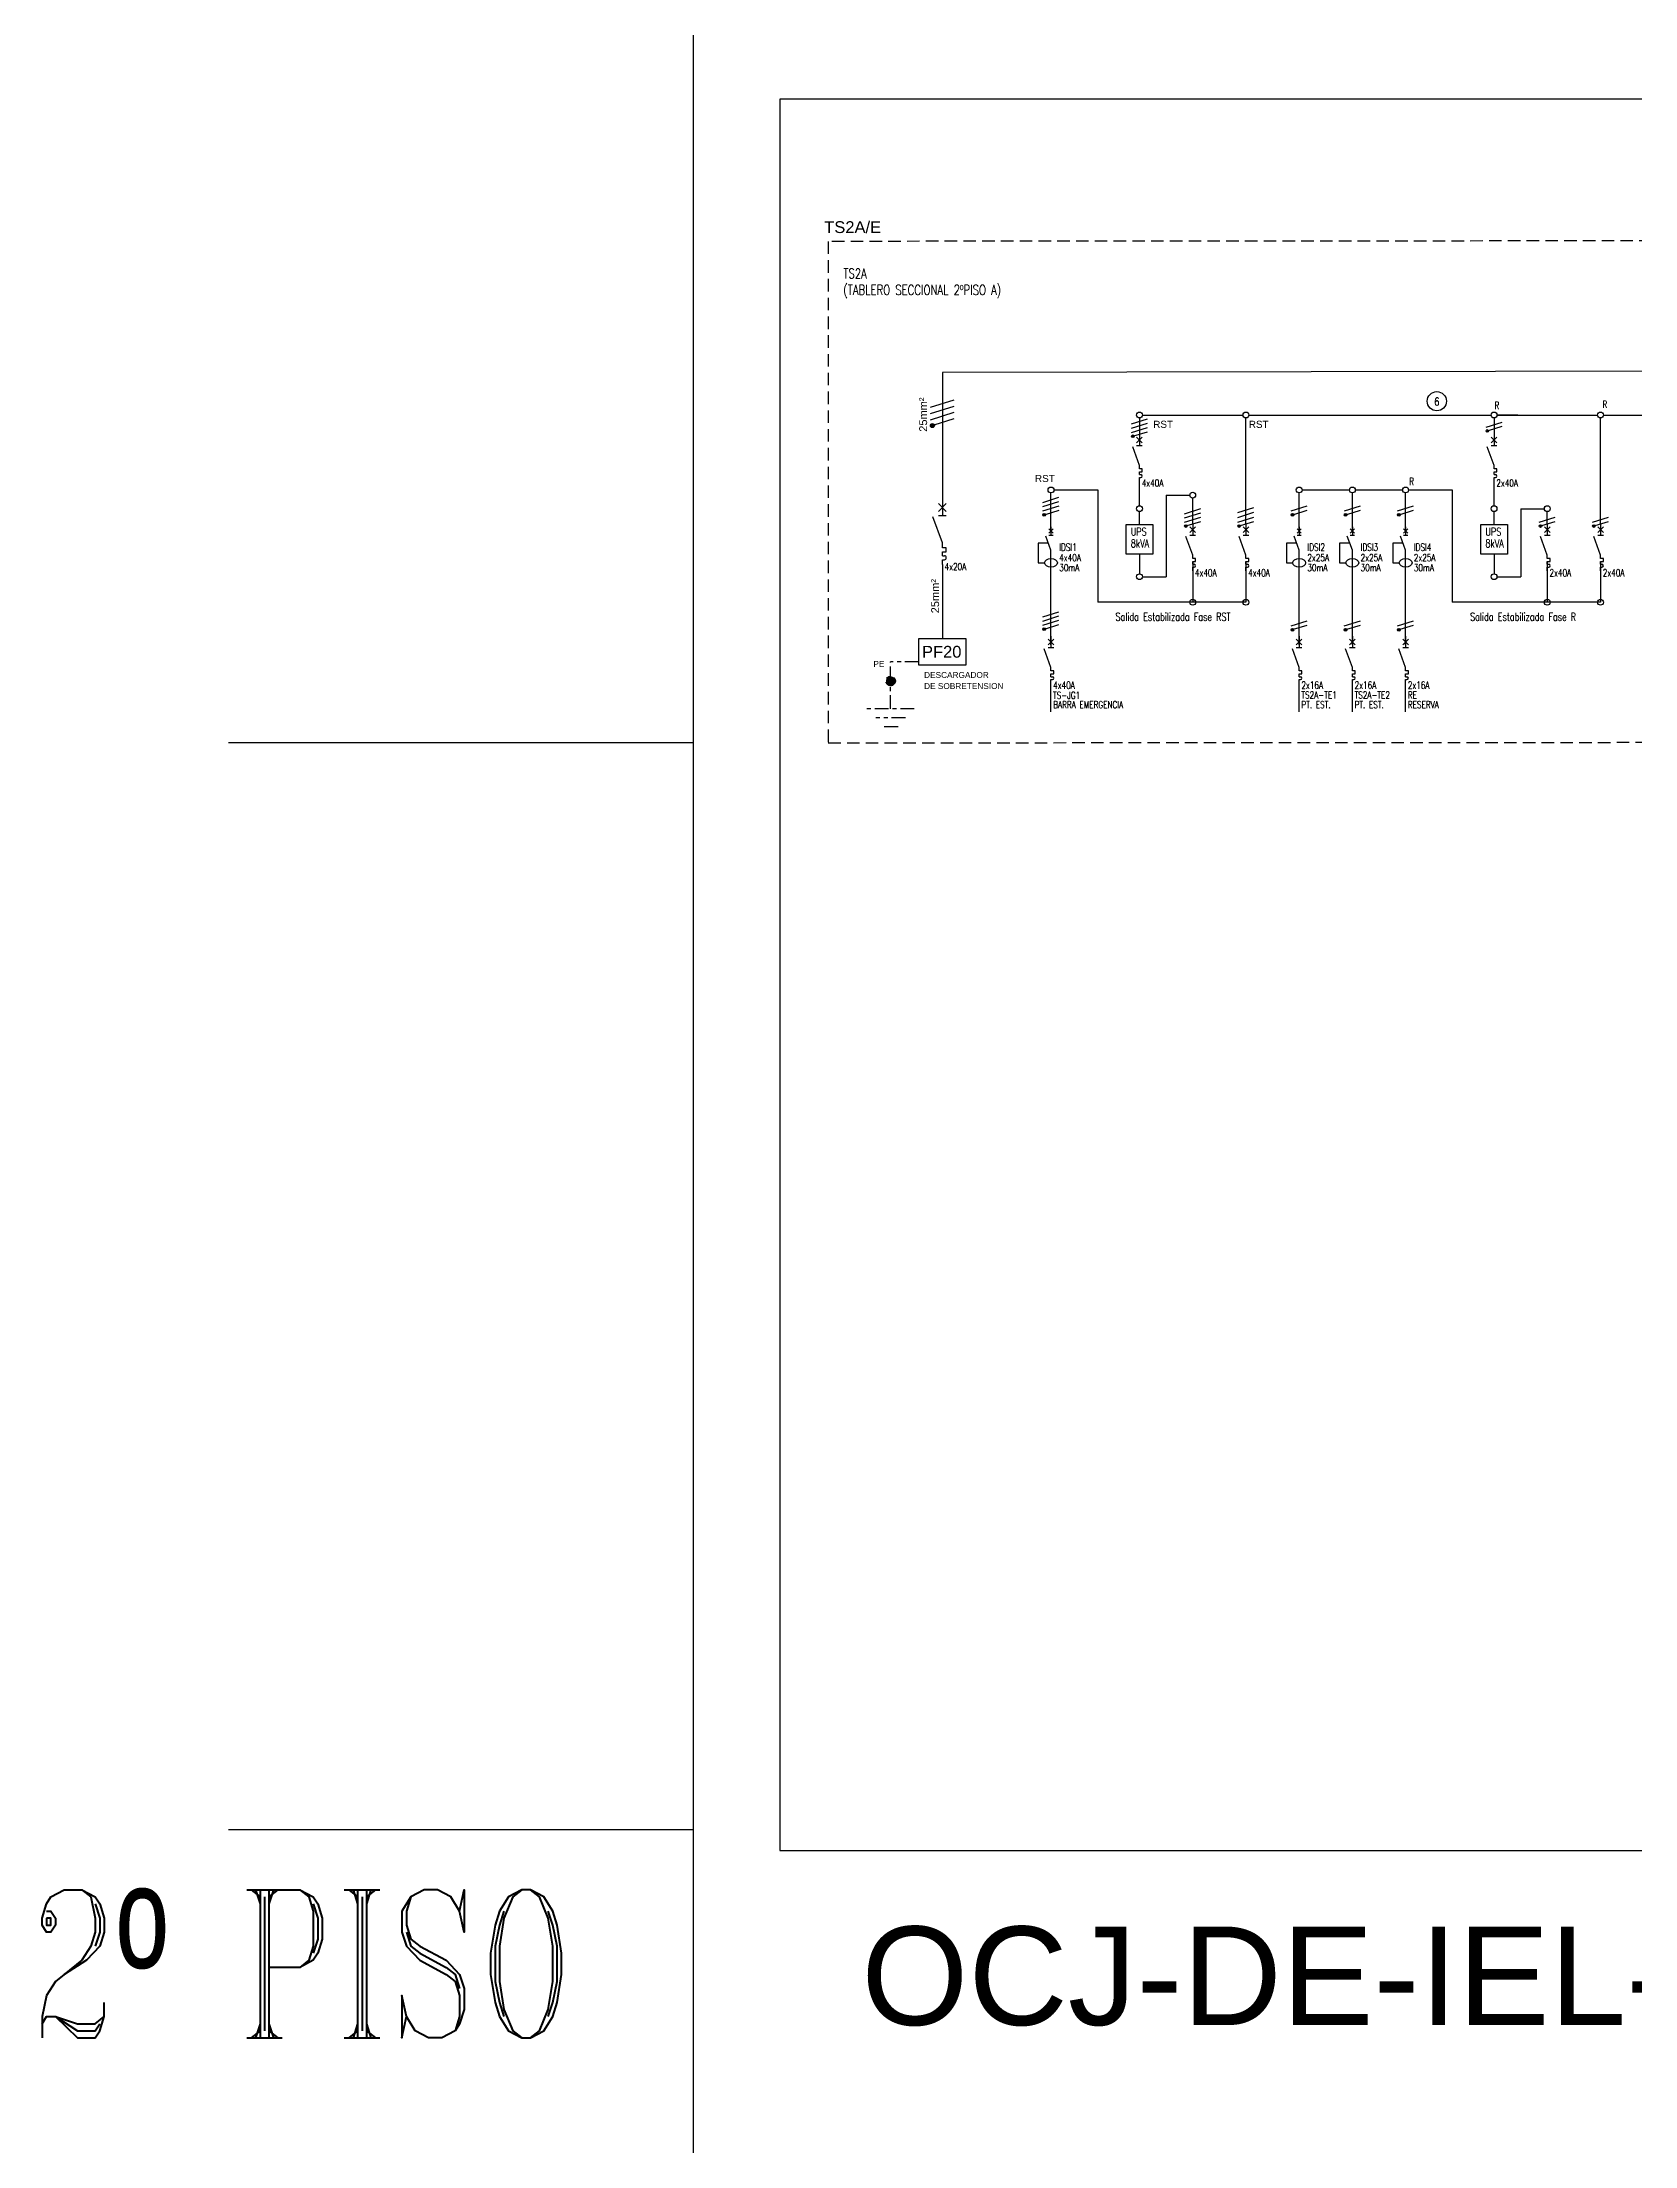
# Model space of a CAD drawing. Extents: x 3521 to 3783, y 1252 to 1654.
# Drawn here: x 3558.6 to 3599, y 1492.3 to 1545.7 of the extents above; entities that cross this region are included whole.
import ezdxf
from ezdxf.enums import TextEntityAlignment as Align

# ---------------------------------------------------------------- set-up
doc = ezdxf.new("R2010")
doc.units = 0
doc.linetypes.add('OCJ-ESQUEMAS UNIFILARES-CORREGIDOS IDO-REV.br$0$DASHED', pattern=[19.05, 12.7, -6.35])
doc.linetypes.add('OCJ-ESQUEMAS UNIFILARES-CORREGIDOS IDO-REV.br$0$EJE_5', pattern=[7.1, 5, -1, 0.1, -1])
for name, color, linetype in [('OCJ-ESQUEMAS UNIFILARES-CORREGIDOS IDO-REV.br$0$00-IE', 1, 'Continuous'), ('OCJ-ESQUEMAS UNIFILARES-CORREGIDOS IDO-REV.br$0$00-IE-CABLES', 10, 'Continuous'), ('OCJ-ESQUEMAS UNIFILARES-CORREGIDOS IDO-REV.br$0$01-ELE-APARATOS', 170, 'Continuous'), ('OCJ-ESQUEMAS UNIFILARES-CORREGIDOS IDO-REV.br$0$CABLES', 10, 'Continuous'), ('OCJ-ESQUEMAS UNIFILARES-CORREGIDOS IDO-REV.br$0$ELECTRIC', 4, 'Continuous'), ('OCJ-ESQUEMAS UNIFILARES-CORREGIDOS IDO-REV.br$0$NOMBRE DE PLANOS', 6, 'Continuous'), ('OCJ-ESQUEMAS UNIFILARES-CORREGIDOS IDO-REV.br$0$PAT', 80, 'Continuous'), ('OCJ-ESQUEMAS UNIFILARES-CORREGIDOS IDO-REV.br$0$TEXTO', 7, 'Continuous'), ('OCJ-ESQUEMAS UNIFILARES-CORREGIDOS IDO-REV.br$0$Textos', 4, 'Continuous')]:
    doc.layers.add(name, color=color, linetype=linetype)
doc.styles.add('OCJ-ESQUEMAS UNIFILARES-CORREGIDOS IDO-REV.br$0$ARIAL', font='arial.ttf', dxfattribs={"height": 0.2})
doc.styles.add('OCJ-ESQUEMAS UNIFILARES-CORREGIDOS IDO-REV.br$0$COTAS', font='sanss___.ttf', dxfattribs={"width": 0.7})
doc.styles.add('OCJ-ESQUEMAS UNIFILARES-CORREGIDOS IDO-REV.br$0$Electricidad', font='ROMANS.SHX', dxfattribs={"width": 0.75, "height": 0.175})
doc.styles.add('OCJ-ESQUEMAS UNIFILARES-CORREGIDOS IDO-REV.br$0$ROMANT', font='ROMANT.shx', dxfattribs={"width": 0.7})
doc.styles.add('OCJ-ESQUEMAS UNIFILARES-CORREGIDOS IDO-REV.br$0$Standard', font='arial.ttf')

# ---------------------------------------------------------------- blocks, each defined once
blk = doc.blocks.new('OCJ-ESQUEMAS UNIFILARES-CORREGIDOS IDO-REV.br$0$Unif-Interruptor-Term')
for p, q in [((0, -1.013), (0.045, -1.013)), ((0, -1.103), (0.045, -1.103))]:
    blk.add_line(p, q)
for points in [[(-0.09, 0.177), (0.09, -0.003)], [(-0.09, -0.003), (0.09, 0.177)], [(0, 0.267), (0, -0.093)], [(0, -0.72), (-0.215, -0.128)], [(-0.09, -0.093), (0.09, -0.093)], [(0, -0.833), (0, -0.72)], [(0, -0.923), (0.09, -0.923), (0.09, -0.833), (0, -0.833)], [(0, -1.013), (0, -0.923)], [(0, -1.215), (0, -1.103)]]:
    blk.add_lwpolyline(points)
blk.add_arc((0.045, -1.058), 0.045, 270, 90)
blk = doc.blocks.new('OCJ-ESQUEMAS UNIFILARES-CORREGIDOS IDO-REV.br$0$Unif-Interruptor-Dif')
for points in [[(-0.068, 0.11), (0.068, -0.025)], [(-0.068, -0.025), (0.068, 0.11)], [(0, 0.177), (0, -0.093)], [(-0.081, -0.343), (-0.405, -0.343), (-0.405, -0.97), (-0.202, -0.97)], [(0, -0.565), (-0.162, -0.121)], [(-0.068, -0.093), (0.068, -0.093)], [(0, -1.308), (0, -0.565)]]:
    blk.add_lwpolyline(points)
blk.add_ellipse((0, -0.97), major_axis=(0.203, 0), ratio=0.670814)
blk = doc.blocks.new('OCJ-ESQUEMAS UNIFILARES-CORREGIDOS IDO-REV.br$0$ITM')
at = {"layer": 'OCJ-ESQUEMAS UNIFILARES-CORREGIDOS IDO-REV.br$0$01-ELE-APARATOS'}
for p, q in [((0, 0.225), (0.05, 0.225)), ((0, 0.125), (0.05, 0.125))]:
    blk.add_line(p, q, dxfattribs=at)
for points in [[(0, 1.65), (0, 1.25)], [(0, 0.55), (-0.239, 1.208)], [(-0.1, 1.55), (0.1, 1.35)], [(-0.1, 1.35), (0.1, 1.55)], [(-0.1, 1.25), (0.1, 1.25)], [(0, 0.425), (0, 0.55)], [(0, 0.325), (0.1, 0.325), (0.1, 0.425), (0, 0.425)], [(0, 0.225), (0, 0.325)], [(0, 0), (0, 0.125)]]:
    blk.add_lwpolyline(points, dxfattribs=at)
blk.add_arc((0.05, 0.175), 0.05, 270, 90, dxfattribs=at)

msp = doc.modelspace()

# ---------------------------------------------------------------- hatches: boundary and pattern name
at = {"layer": 'OCJ-ESQUEMAS UNIFILARES-CORREGIDOS IDO-REV.br$0$00-IE-CABLES'}
for points in [[(3586.23, 1535.685, 1), (3586.285, 1535.725, 1)], [(3595.226, 1535.821, 1), (3595.28, 1535.861, 1)], [(3583.985, 1533.696, 1), (3584.04, 1533.736, 1)], [(3587.58, 1533.409, 1), (3587.635, 1533.449, 1)], [(3588.93, 1533.409, 1), (3588.985, 1533.449, 1)], [(3590.281, 1533.696, 1), (3590.336, 1533.736, 1)], [(3591.631, 1533.696, 1), (3591.686, 1533.736, 1)], [(3592.981, 1533.696, 1), (3593.036, 1533.736, 1)], [(3596.576, 1533.409, 1), (3596.63, 1533.449, 1)], [(3597.926, 1533.409, 1), (3597.98, 1533.449, 1)], [(3583.984, 1530.794, 1), (3584.039, 1530.833, 1)], [(3590.28, 1530.78, 1), (3590.335, 1530.819, 1)], [(3591.63, 1530.78, 1), (3591.685, 1530.819, 1)], [(3592.98, 1530.78, 1), (3593.035, 1530.819, 1)]]:
    msp.add_hatch(color=256, dxfattribs=at).paths.add_polyline_path(points)
at = {"layer": 'OCJ-ESQUEMAS UNIFILARES-CORREGIDOS IDO-REV.br$0$CABLES'}
msp.add_hatch(color=256, dxfattribs=at).paths.add_polyline_path([(3581.215, 1536.008, 1), (3581.135, 1535.949, 1)])
at = {"layer": 'OCJ-ESQUEMAS UNIFILARES-CORREGIDOS IDO-REV.br$0$PAT', "linetype": 'OCJ-ESQUEMAS UNIFILARES-CORREGIDOS IDO-REV.br$0$EJE_5', "ltscale": 0.07}
h = msp.add_hatch(color=256, dxfattribs=at)
h.paths.add_polyline_path([(3579.996, 1529.499), (3580.236, 1529.499, 1)])
h.paths.add_polyline_path([(3580.236, 1529.499), (3580.116, 1529.499), (3580.116, 1529.379, 0.414214)])
h.paths.add_polyline_path([(3580.116, 1529.499), (3579.996, 1529.499, 0.414214), (3580.116, 1529.379)])

# ---------------------------------------------------------------- linework, layer by layer
at = {"layer": 'OCJ-ESQUEMAS UNIFILARES-CORREGIDOS IDO-REV.br$0$00-IE'}
for p, q in [((3606.825, 1537.369), (3581.429, 1537.324)), ((3581.429, 1537.324), (3581.429, 1534.101)), ((3581.429, 1532.451), (3581.429, 1530.58))]:
    msp.add_line(p, q, dxfattribs=at)
at = {"layer": 'OCJ-ESQUEMAS UNIFILARES-CORREGIDOS IDO-REV.br$0$00-IE-CABLES'}
for p, q in [((3575.107, 1637.447), (3575.107, 1285.628)), ((3586.429, 1536.172), (3586.429, 1535.545)), ((3586.503, 1536.246), (3589.055, 1536.246)), ((3589.129, 1533.469), (3589.129, 1536.172)), ((3589.203, 1536.246), (3595.35, 1536.246)), ((3595.424, 1536.172), (3595.424, 1535.545)), ((3596.025, 1536.246), (3595.498, 1536.246)), ((3595.498, 1536.246), (3598.05, 1536.246)), ((3598.124, 1533.469), (3598.124, 1536.172)), ((3598.198, 1536.246), (3601.425, 1536.246)), ((3584.258, 1534.345), (3585.369, 1534.345)), ((3585.369, 1534.345), (3585.369, 1531.495)), ((3586.429, 1533.944), (3586.429, 1534.647)), ((3590.554, 1534.345), (3591.756, 1534.345)), ((3591.904, 1534.345), (3593.106, 1534.345)), ((3593.254, 1534.345), (3594.365, 1534.345)), ((3594.365, 1534.345), (3594.365, 1531.495)), ((3595.424, 1533.944), (3595.424, 1534.647)), ((3584.184, 1533.269), (3584.184, 1534.271)), ((3586.429, 1533.469), (3586.429, 1533.796)), ((3587.104, 1534.212), (3587.705, 1534.212)), ((3587.104, 1534.212), (3587.104, 1532.144)), ((3587.779, 1533.469), (3587.779, 1534.138)), ((3590.48, 1533.269), (3590.48, 1534.271)), ((3591.83, 1533.269), (3591.83, 1534.271)), ((3593.18, 1533.269), (3593.18, 1534.271)), ((3595.424, 1533.469), (3595.424, 1533.796)), ((3596.099, 1533.87), (3596.7, 1533.87)), ((3596.099, 1533.87), (3596.099, 1532.144)), ((3596.774, 1533.469), (3596.774, 1533.796)), ((3586.429, 1532.719), (3586.429, 1532.218)), ((3595.424, 1532.719), (3595.424, 1532.218)), ((3584.183, 1530.419), (3584.184, 1532.223)), ((3587.779, 1532.519), (3587.779, 1531.495)), ((3589.129, 1532.519), (3589.129, 1531.495)), ((3590.479, 1530.419), (3590.48, 1532.223)), ((3591.829, 1530.419), (3591.83, 1532.223)), ((3593.179, 1530.419), (3593.18, 1532.223)), ((3596.774, 1532.519), (3596.774, 1531.495)), ((3598.124, 1532.519), (3598.124, 1531.495)), ((3586.503, 1532.144), (3587.104, 1532.144)), ((3595.498, 1532.144), (3596.099, 1532.144)), ((3589.129, 1531.495), (3585.369, 1531.495)), ((3587.779, 1531.495), (3587.705, 1531.495)), ((3589.129, 1531.495), (3589.055, 1531.495)), ((3589.129, 1531.495), (3589.055, 1531.495)), ((3598.124, 1531.495), (3594.365, 1531.495)), ((3596.774, 1531.495), (3596.7, 1531.495)), ((3598.124, 1531.495), (3598.05, 1531.495)), ((3598.124, 1531.495), (3598.05, 1531.495)), ((3584.183, 1528.719), (3584.183, 1529.521)), ((3590.479, 1528.719), (3590.479, 1529.521)), ((3591.829, 1528.719), (3591.829, 1529.521)), ((3593.179, 1528.719), (3593.179, 1529.521)), ((3575.107, 1527.931), (3563.321, 1527.931)), ((3575.107, 1500.357), (3563.321, 1500.357))]:
    msp.add_line(p, q, dxfattribs=at)
for points in [[(3586.225, 1536.018), (3586.632, 1536.147)], [(3586.225, 1535.91), (3586.632, 1536.039)], [(3586.225, 1535.803), (3586.632, 1535.931)], [(3595.221, 1535.939), (3595.628, 1536.068)], [(3595.285, 1535.851), (3595.628, 1535.96)], [(3586.289, 1535.715), (3586.632, 1535.823)], [(3583.98, 1534.03), (3584.387, 1534.159)], [(3583.98, 1533.922), (3584.387, 1534.051)], [(3583.981, 1533.814), (3584.388, 1533.943)], [(3584.045, 1533.726), (3584.388, 1533.835)], [(3587.575, 1533.743), (3587.982, 1533.872)], [(3587.575, 1533.635), (3587.982, 1533.764)], [(3588.925, 1533.771), (3589.332, 1533.9)], [(3588.925, 1533.649), (3589.332, 1533.778)], [(3590.276, 1533.814), (3590.683, 1533.943)], [(3590.341, 1533.726), (3590.683, 1533.835)], [(3591.626, 1533.814), (3592.033, 1533.943)], [(3591.691, 1533.726), (3592.033, 1533.835)], [(3592.976, 1533.814), (3593.383, 1533.943)], [(3593.041, 1533.726), (3593.383, 1533.835)], [(3587.575, 1533.527), (3587.982, 1533.656)], [(3587.639, 1533.439), (3587.982, 1533.548)], [(3588.925, 1533.527), (3589.332, 1533.656)], [(3588.989, 1533.439), (3589.332, 1533.548)], [(3596.571, 1533.527), (3596.978, 1533.656)], [(3596.635, 1533.439), (3596.978, 1533.548)], [(3597.921, 1533.527), (3598.328, 1533.656)], [(3597.985, 1533.439), (3598.328, 1533.548)], [(3583.979, 1531.127), (3584.386, 1531.256)], [(3583.979, 1531.019), (3584.386, 1531.148)], [(3583.98, 1530.911), (3584.387, 1531.04)], [(3584.044, 1530.824), (3584.387, 1530.932)], [(3590.275, 1530.897), (3590.682, 1531.026)], [(3590.339, 1530.81), (3590.682, 1530.918)], [(3591.625, 1530.897), (3592.032, 1531.026)], [(3591.689, 1530.81), (3592.032, 1530.918)], [(3592.975, 1530.897), (3593.382, 1531.026)], [(3593.039, 1530.81), (3593.382, 1530.918)]]:
    msp.add_lwpolyline(points, dxfattribs=at)
at = {"layer": 'OCJ-ESQUEMAS UNIFILARES-CORREGIDOS IDO-REV.br$0$00-IE-CABLES', "color": 3}
msp.add_lwpolyline([(3580.83, 1530.58), (3582.027, 1530.58), (3582.027, 1529.899), (3580.83, 1529.899)], close=True, dxfattribs=at)
at = {"layer": 'OCJ-ESQUEMAS UNIFILARES-CORREGIDOS IDO-REV.br$0$00-IE-CABLES'}
for centre, radius in [((3586.429, 1536.246), 0.0741), ((3589.129, 1536.246), 0.0741), ((3595.424, 1536.246), 0.0741), ((3598.124, 1536.246), 0.0741), ((3586.257, 1535.705), 0.0338), ((3595.253, 1535.841), 0.0338), ((3584.184, 1534.345), 0.0741), ((3590.48, 1534.345), 0.0741), ((3591.83, 1534.345), 0.0741), ((3593.18, 1534.345), 0.0741), ((3586.429, 1533.87), 0.0741), ((3587.779, 1534.212), 0.0741), ((3595.424, 1533.87), 0.0741), ((3596.774, 1533.87), 0.0741), ((3584.013, 1533.716), 0.0338), ((3587.607, 1533.429), 0.0338), ((3588.957, 1533.429), 0.0338), ((3590.308, 1533.716), 0.0338), ((3591.658, 1533.716), 0.0338), ((3593.008, 1533.716), 0.0338), ((3596.603, 1533.429), 0.0338), ((3597.953, 1533.429), 0.0338), ((3586.429, 1532.144), 0.0741), ((3595.424, 1532.144), 0.0741), ((3587.779, 1531.495), 0.0741), ((3589.129, 1531.495), 0.0741), ((3589.129, 1531.495), 0.0741), ((3596.774, 1531.495), 0.0741), ((3598.124, 1531.495), 0.0741), ((3598.124, 1531.495), 0.0741), ((3584.012, 1530.814), 0.0338), ((3590.307, 1530.799), 0.0338), ((3591.657, 1530.799), 0.0338), ((3593.007, 1530.799), 0.0338)]:
    msp.add_circle(centre, radius, dxfattribs=at)
at = {"layer": 'OCJ-ESQUEMAS UNIFILARES-CORREGIDOS IDO-REV.br$0$01-ELE-APARATOS'}
for points in [[(3586.766, 1532.719), (3586.091, 1532.719), (3586.091, 1533.469), (3586.766, 1533.469)], [(3595.762, 1532.719), (3595.087, 1532.719), (3595.087, 1533.469), (3595.762, 1533.469)]]:
    msp.add_lwpolyline(points, close=True, dxfattribs=at)
at = {"layer": 'OCJ-ESQUEMAS UNIFILARES-CORREGIDOS IDO-REV.br$0$CABLES'}
for points in [[(3581.127, 1536.443), (3581.73, 1536.634)], [(3581.127, 1536.283), (3581.73, 1536.474)], [(3581.127, 1536.123), (3581.73, 1536.314)], [(3581.223, 1535.993), (3581.73, 1536.154)]]:
    msp.add_lwpolyline(points, dxfattribs=at)
msp.add_circle((3581.175, 1535.978), 0.05, dxfattribs=at)
at = {"layer": 'OCJ-ESQUEMAS UNIFILARES-CORREGIDOS IDO-REV.br$0$ELECTRIC', "linetype": 'OCJ-ESQUEMAS UNIFILARES-CORREGIDOS IDO-REV.br$0$DASHED', "ltscale": 0.025}
msp.add_lwpolyline([(3578.533, 1527.931), (3652.288, 1527.975), (3652.288, 1540.694), (3578.533, 1540.65)], close=True, dxfattribs=at)
at = {"layer": 'OCJ-ESQUEMAS UNIFILARES-CORREGIDOS IDO-REV.br$0$NOMBRE DE PLANOS'}
msp.add_lwpolyline([(3577.304, 1499.836), (3657.112, 1499.836), (3657.112, 1544.255), (3577.304, 1544.255)], close=True, dxfattribs=at)
at = {"layer": 'OCJ-ESQUEMAS UNIFILARES-CORREGIDOS IDO-REV.br$0$PAT', "linetype": 'OCJ-ESQUEMAS UNIFILARES-CORREGIDOS IDO-REV.br$0$EJE_5', "ltscale": 0.07}
for p, q in [((3580.83, 1529.985), (3580.116, 1529.985)), ((3580.116, 1529.515), (3580.116, 1529.985)), ((3580.116, 1528.79), (3580.116, 1529.499)), ((3580.716, 1528.79), (3579.516, 1528.79)), ((3580.491, 1528.565), (3579.741, 1528.565)), ((3580.304, 1528.34), (3579.929, 1528.34))]:
    msp.add_line(p, q, dxfattribs=at)
msp.add_circle((3580.116, 1529.499), 0.12, dxfattribs=at)
msp.add_circle((3580.116, 1529.499), 0.12, dxfattribs=at)
at = {"layer": 'OCJ-ESQUEMAS UNIFILARES-CORREGIDOS IDO-REV.br$0$TEXTO'}
msp.add_circle((3593.972, 1536.596), 0.244, dxfattribs=at)

# ---------------------------------------------------------------- block references
at = {"layer": 'OCJ-ESQUEMAS UNIFILARES-CORREGIDOS IDO-REV.br$0$01-ELE-APARATOS', "xscale": 0.7999999999999546, "yscale": 0.7999999999999546, "zscale": 0.7999999999999546}
for name, p in [('OCJ-ESQUEMAS UNIFILARES-CORREGIDOS IDO-REV.br$0$Unif-Interruptor-Term', (3586.429, 1535.545)), ('OCJ-ESQUEMAS UNIFILARES-CORREGIDOS IDO-REV.br$0$Unif-Interruptor-Term', (3595.424, 1535.545)), ('OCJ-ESQUEMAS UNIFILARES-CORREGIDOS IDO-REV.br$0$Unif-Interruptor-Dif', (3584.184, 1533.269)), ('OCJ-ESQUEMAS UNIFILARES-CORREGIDOS IDO-REV.br$0$Unif-Interruptor-Term', (3587.779, 1533.269)), ('OCJ-ESQUEMAS UNIFILARES-CORREGIDOS IDO-REV.br$0$Unif-Interruptor-Term', (3589.129, 1533.269)), ('OCJ-ESQUEMAS UNIFILARES-CORREGIDOS IDO-REV.br$0$Unif-Interruptor-Dif', (3590.48, 1533.269)), ('OCJ-ESQUEMAS UNIFILARES-CORREGIDOS IDO-REV.br$0$Unif-Interruptor-Dif', (3591.83, 1533.269)), ('OCJ-ESQUEMAS UNIFILARES-CORREGIDOS IDO-REV.br$0$Unif-Interruptor-Dif', (3593.18, 1533.269)), ('OCJ-ESQUEMAS UNIFILARES-CORREGIDOS IDO-REV.br$0$Unif-Interruptor-Term', (3596.774, 1533.269)), ('OCJ-ESQUEMAS UNIFILARES-CORREGIDOS IDO-REV.br$0$Unif-Interruptor-Term', (3598.124, 1533.269)), ('OCJ-ESQUEMAS UNIFILARES-CORREGIDOS IDO-REV.br$0$Unif-Interruptor-Term', (3584.183, 1530.419)), ('OCJ-ESQUEMAS UNIFILARES-CORREGIDOS IDO-REV.br$0$Unif-Interruptor-Term', (3590.479, 1530.419)), ('OCJ-ESQUEMAS UNIFILARES-CORREGIDOS IDO-REV.br$0$Unif-Interruptor-Term', (3591.829, 1530.419)), ('OCJ-ESQUEMAS UNIFILARES-CORREGIDOS IDO-REV.br$0$Unif-Interruptor-Term', (3593.179, 1530.419))]:
    msp.add_blockref(name, p, dxfattribs=at)
at = {"layer": 'OCJ-ESQUEMAS UNIFILARES-CORREGIDOS IDO-REV.br$0$01-ELE-APARATOS'}
msp.add_blockref('OCJ-ESQUEMAS UNIFILARES-CORREGIDOS IDO-REV.br$0$ITM', (3581.429, 1532.451), dxfattribs=at)

# ---------------------------------------------------------------- texts
at = {"style": 'OCJ-ESQUEMAS UNIFILARES-CORREGIDOS IDO-REV.br$0$ROMANT', "width": 0.7}
msp.add_text('2º PISO', height=3.75, dxfattribs=at).set_placement((3565.18, 1495.083), align=Align.CENTER)
at = {"layer": 'OCJ-ESQUEMAS UNIFILARES-CORREGIDOS IDO-REV.br$0$NOMBRE DE PLANOS', "insert": (3579.372, 1497.905), "char_height": 2.5, "attachment_point": 1, "style": 'OCJ-ESQUEMAS UNIFILARES-CORREGIDOS IDO-REV.br$0$Standard'}
msp.add_mtext_dynamic_manual_height_columns('OCJ-DE-IEL-UNI-000-013', width=92.70233, gutter_width=12.5, heights=[0], dxfattribs=at)
at = {"layer": 'OCJ-ESQUEMAS UNIFILARES-CORREGIDOS IDO-REV.br$0$TEXTO'}
for s, height, style, p in [('TS2A/E', 0.3, 'OCJ-ESQUEMAS UNIFILARES-CORREGIDOS IDO-REV.br$0$ARIAL', (3578.431, 1540.862)), ('RST', 0.18, 'OCJ-ESQUEMAS UNIFILARES-CORREGIDOS IDO-REV.br$0$Standard', (3586.777, 1535.92)), ('RST', 0.18, 'OCJ-ESQUEMAS UNIFILARES-CORREGIDOS IDO-REV.br$0$Standard', (3589.202, 1535.92)), ('RST', 0.18, 'OCJ-ESQUEMAS UNIFILARES-CORREGIDOS IDO-REV.br$0$Standard', (3583.777, 1534.545)), ('PE', 0.15, 'OCJ-ESQUEMAS UNIFILARES-CORREGIDOS IDO-REV.br$0$ARIAL', (3579.68, 1529.858)), ('DESCARGADOR ', 0.15, 'OCJ-ESQUEMAS UNIFILARES-CORREGIDOS IDO-REV.br$0$ARIAL', (3580.965, 1529.577)), ('DE SOBRETENSION', 0.15, 'OCJ-ESQUEMAS UNIFILARES-CORREGIDOS IDO-REV.br$0$ARIAL', (3580.965, 1529.295))]:
    msp.add_text(s, height=height, dxfattribs=dict(at, style=style)).set_placement(p)
at = {"layer": 'OCJ-ESQUEMAS UNIFILARES-CORREGIDOS IDO-REV.br$0$TEXTO', "style": 'OCJ-ESQUEMAS UNIFILARES-CORREGIDOS IDO-REV.br$0$Electricidad', "width": 0.75}
for s, height, p in [('TS2A', 0.25, (3578.917, 1539.711)), ('(TABLERO SECCIONAL 2ºPISO A)', 0.25, (3578.917, 1539.295)), ('6', 0.2, (3593.908, 1536.486)), ('R', 0.18, (3595.434, 1536.398)), ('R', 0.18, (3598.173, 1536.426)), ('4x40A', 0.18, (3586.486, 1534.429)), ('R', 0.18, (3593.271, 1534.47)), ('2x40A', 0.18, (3595.481, 1534.429)), ('UPS ', 0.2, (3586.207, 1533.186)), ('UPS ', 0.2, (3595.203, 1533.186)), ('4x40A', 0.18, (3584.393, 1532.539)), ('IDSI1', 0.18, (3584.393, 1532.803)), ('8kVA', 0.2, (3586.207, 1532.889)), ('2x25A', 0.18, (3590.689, 1532.539)), ('IDSI2', 0.18, (3590.689, 1532.803)), ('2x25A', 0.18, (3592.039, 1532.539)), ('IDSI3', 0.18, (3592.039, 1532.803)), ('2x25A', 0.18, (3593.389, 1532.539)), ('IDSI4', 0.18, (3593.389, 1532.803)), ('8kVA', 0.2, (3595.203, 1532.889)), ('4x20A', 0.18, (3581.486, 1532.308)), ('30mA', 0.18, (3584.393, 1532.282)), ('4x40A', 0.18, (3587.836, 1532.153)), ('4x40A', 0.18, (3589.186, 1532.153)), ('30mA', 0.18, (3590.689, 1532.282)), ('30mA', 0.18, (3592.039, 1532.282)), ('30mA', 0.18, (3593.389, 1532.282)), ('2x40A', 0.18, (3596.831, 1532.153)), ('2x40A', 0.18, (3598.181, 1532.153)), ('Salida Estabilizada Fase RST', 0.2, (3585.819, 1531.027)), ('Salida Estabilizada Fase R', 0.2, (3594.815, 1531.027)), ('TS-JG1', 0.18, (3584.236, 1529.046)), ('4x40A', 0.18, (3584.24, 1529.303)), ('BARRA EMERGENCIA', 0.18, (3584.24, 1528.806)), ('TS2A-TE1', 0.18, (3590.536, 1529.055)), ('2x16A', 0.18, (3590.536, 1529.303)), ('PT. EST.', 0.18, (3590.536, 1528.806)), ('TS2A-TE2', 0.18, (3591.886, 1529.055)), ('2x16A', 0.18, (3591.886, 1529.303)), ('PT. EST.', 0.18, (3591.886, 1528.806)), ('2x16A', 0.18, (3593.236, 1529.303)), ('RE', 0.18, (3593.236, 1529.055)), ('RESERVA', 0.18, (3593.236, 1528.806))]:
    msp.add_text(s, height=height, dxfattribs=at).set_placement(p)
at = {"layer": 'OCJ-ESQUEMAS UNIFILARES-CORREGIDOS IDO-REV.br$0$TEXTO', "style": 'OCJ-ESQUEMAS UNIFILARES-CORREGIDOS IDO-REV.br$0$ARIAL'}
for p in [(3581.041, 1536.256), (3581.345, 1531.651)]:
    msp.add_text('25mm²', height=0.2, rotation=90, dxfattribs=at).set_placement(p, align=Align.CENTER)
at = {"layer": 'OCJ-ESQUEMAS UNIFILARES-CORREGIDOS IDO-REV.br$0$Textos', "style": 'OCJ-ESQUEMAS UNIFILARES-CORREGIDOS IDO-REV.br$0$COTAS'}
msp.add_text('PF20', height=0.3, dxfattribs=at).set_placement((3580.911, 1530.09))

doc.saveas('drawing.dxf')
